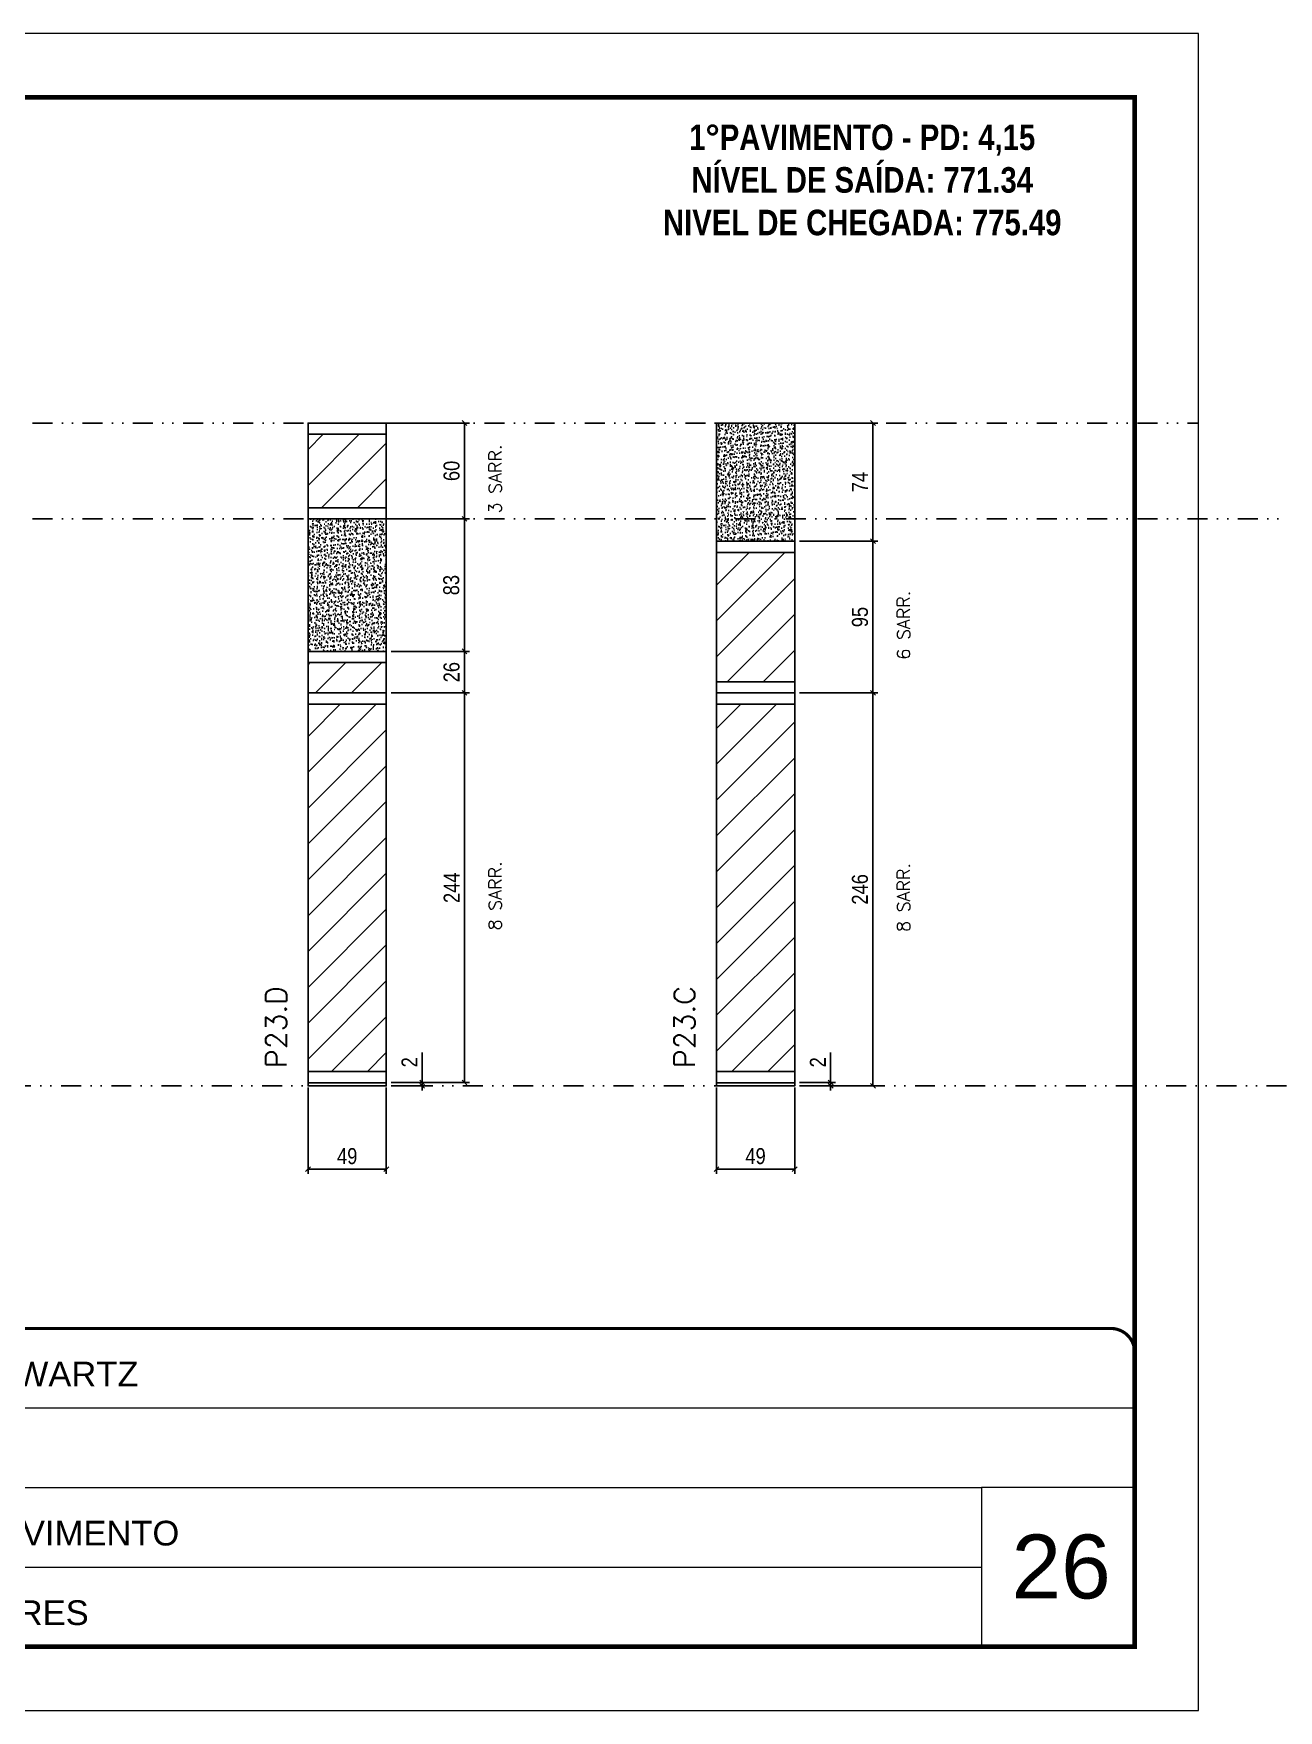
# Model space of a CAD drawing. Extents: x 13770 to 23315, y 867 to 16997.
# Drawn here: x 16740 to 17519, y 8907 to 9957 of the extents above; entities that cross this region are included whole.
import ezdxf

# ---------------------------------------------------------------- set-up
doc = ezdxf.new("R2010")
doc.units = 0
for name, pattern in [('CONTINUO', [0]), ('DASHED', [0.75, 0.5, -0.25]), ('DIVIDE2', [0.625, 0.25, -0.125, 0, -0.125, 0, -0.125])]:
    doc.linetypes.add(name, pattern=pattern)
for name, color, linetype, lineweight in [('CARIMBO', 255, 'Continuous', 9), ('Folhas', 255, 'Continuous', 9), ('Hachura', 251, 'Continuous', 9), ('SARRAFO DE PRESSAO', 251, 'DASHED', 9), ('Texto Seção', 7, 'Continuous', 15)]:
    doc.layers.add(name, color=color, linetype=linetype, lineweight=lineweight)
for name, color, linetype in [('COTA', 241, 'Continuous'), ('NOMENCLATURA', 7, 'Continuous'), ('Nível', 160, 'Continuous'), ('Painéis', 200, 'Continuous'), ('SARR_2.2x7', 40, 'Continuous')]:
    doc.layers.add(name, color=color, linetype=linetype)
doc.styles.add('ARIAL', font='arial.ttf')
doc.styles.add('COTA TECNICA', font='techl___.ttf', dxfattribs={"height": 10})
doc.styles.add('COTA TECNICA-50', font='techl___.ttf', dxfattribs={"height": 10})
doc.styles.add('REGUA-120', font='ROMANS.shx', dxfattribs={"height": 15})
doc.styles.add('ROMANC', font='techb___.ttf', dxfattribs={"height": 2.5})
doc.styles.add('ROMANS', font='romans.shx')
doc.styles.add('Tecnologia', font='')
doc.styles.get('Tecnologia').set_extended_font_data('Forgotten Futurist')
doc.dimstyles.new('COTA PAINEL-50', dxfattribs={"dimtxt": 10, "dimasz": 3, "dimexe": 3, "dimexo": 3, "dimgap": 3, "dimtad": 1, "dimdec": 1, "dimzin": 12, "dimdsep": 46, "dimtxsty": 'COTA TECNICA-50', "dimblk1": 'OBLIQUE', "dimblk2": 'OBLIQUE', "dimsah": 1, "dimcen": 0.9, "dimclrd": 4, "dimclre": 4, "dimclrt": 240, "dimadec": 1, "dimazin": 3, "dimtfac": 1, "dimtdec": 1, "dimtmove": 0, "dimatfit": 3, "dimfxl": 1, "dimtolj": 1, "dimtzin": 12, "dimarcsym": 0})
doc.dimstyles.new('PAINEL', dxfattribs={"dimtxt": 10, "dimasz": 3, "dimexe": 3, "dimexo": 3, "dimgap": 3, "dimtad": 1, "dimdec": 1, "dimzin": 12, "dimdsep": 46, "dimtxsty": 'COTA TECNICA', "dimblk1": 'OBLIQUE', "dimblk2": 'OBLIQUE', "dimsah": 1, "dimcen": 0.9, "dimclrd": 4, "dimclre": 4, "dimclrt": 240, "dimadec": 1, "dimazin": 3, "dimtfac": 1, "dimtdec": 1, "dimtmove": 0, "dimatfit": 3, "dimfxl": 1, "dimtolj": 1, "dimtzin": 12, "dimarcsym": 0})

# ---------------------------------------------------------------- blocks, each defined once
blk = doc.blocks.new('9999999999')
at = {"color": 30, "linetype": 'CONTINUO'}
for p, q in [((98564.6, 34230.2), (98564.6, 34429.4)), ((98564.6, 34379.6), (99584, 34379.6)), ((98564.6, 34329.8), (99488, 34329.8)), ((99584, 34329.8), (99488, 34329.8)), ((99488, 34329.8), (99488, 34230.2)), ((98564.6, 34280), (99488, 34280))]:
    blk.add_line(p, q, dxfattribs=at)
at = {"color": 30, "linetype": 'CONTINUO', "const_width": 2}
blk.add_lwpolyline([(99584, 34230.2), (99584, 34414.4, 0.414214), (99569, 34429.4), (98229, 34429.4, 0.414214), (98214, 34414.4), (98214, 34245.2, 0.414214), (98229, 34230.2), (99584, 34230.2)], format="xyb", dxfattribs=at)
at = {"layer": 'Folhas'}
blk.add_lwpolyline([(98139, 34190.2), (99624, 34190.2), (99624, 35240.2), (98139, 35240.2)], close=True, dxfattribs=at)
at = {"layer": 'Folhas', "color": 30, "const_width": 3}
blk.add_lwpolyline([(98214, 34230.2), (99584, 34230.2), (99584, 35200.2), (98214, 35200.2)], close=True, dxfattribs=at)
at = {"color": 7, "linetype": 'Continuous', "ltscale": 5, "style": 'ARIAL'}
for s, height, p in [('SCHWARTZ', 15.48, (98837.7, 34393.1)), ('GWT', 15.48, (98837.7, 34343.3)), ('1°PAVIMENTO', 15.483, (98837.7, 34293.5)), ('NOVA SISTEMAS CONSTRUTIVOS', 11.059, (98263.2, 34267.2)), ('PILARES', 15.48, (98837.7, 34243.7))]:
    blk.add_text(s, height=height, dxfattribs=at).set_placement(p)
at = {"layer": 'Folhas', "color": 7, "style": 'Tecnologia', "width": 1.5}
for s, p in [('CLIENTE:', (98573.7, 34397.2)), ('OBRA:', (98573.7, 34347.3)), ('PAVIMENTO:', (98573.7, 34297.5)), ('PROJETO:', (98573.7, 34247.7))]:
    blk.add_text(s, height=14, dxfattribs=at).set_placement(p)
blk = doc.blocks.new('_Oblique')
at = {"color": 0, "linetype": 'ByBlock', "lineweight": -2}
blk.add_line((-0.5, -0.5), (0.5, 0.5), dxfattribs=at)
blk = doc.blocks.new('*D676')
at = {"layer": 'COTA', "color": 4, "lineweight": -2, "transparency": 16777216}
for p, q in [((17167.6, 9297.2), (17167.6, 9243)), ((17216.6, 9297.2), (17216.6, 9243)), ((17167.6, 9246), (17216.6, 9246))]:
    blk.add_line(p, q, dxfattribs=at)
at = {"layer": 'Defpoints', "color": 0, "transparency": 16777216}
for p in [(17167.6, 9300.2), (17216.6, 9300.2), (17216.6, 9246)]:
    blk.add_point(p, dxfattribs=at)
at = {"layer": 'COTA', "color": 4, "lineweight": -2, "transparency": 16777216, "xscale": 3, "yscale": 3, "zscale": 3, "rotation": 180}
blk.add_blockref('_Oblique', (17167.6, 9246), dxfattribs=at)
at = {"layer": 'COTA', "color": 4, "lineweight": -2, "transparency": 16777216, "xscale": 3, "yscale": 3, "zscale": 3}
blk.add_blockref('_Oblique', (17216.6, 9246), dxfattribs=at)
at = {"layer": 'COTA', "color": 240, "transparency": 16777216, "insert": (17192.1, 9254.1), "char_height": 10, "attachment_point": 5, "style": 'COTA TECNICA'}
blk.add_mtext('\\A1;49', dxfattribs=at)
blk = doc.blocks.new('*D677')
at = {"layer": 'COTA', "color": 4, "lineweight": -2, "transparency": 16777216}
for p, q in [((17239.1, 9300.2), (17239.1, 9319)), ((17219.6, 9300.2), (17242.1, 9300.2)), ((17219.6, 9298.2), (17242.1, 9298.2)), ((17239.1, 9298.2), (17239.1, 9300.2)), ((17239.1, 9298.2), (17239.1, 9295.2))]:
    blk.add_line(p, q, dxfattribs=at)
at = {"layer": 'Defpoints', "color": 0, "transparency": 16777216}
for p in [(17216.6, 9300.2), (17216.6, 9298.2), (17239.1, 9298.2)]:
    blk.add_point(p, dxfattribs=at)
at = {"layer": 'COTA', "color": 4, "lineweight": -2, "transparency": 16777216, "xscale": 3, "yscale": 3, "zscale": 3}
for p, rotation in [((17239.1, 9300.2), 270), ((17239.1, 9298.2), 90)]:
    blk.add_blockref('_Oblique', p, dxfattribs=dict(at, rotation=rotation))
at = {"layer": 'COTA', "color": 240, "transparency": 16777216, "insert": (17231.1, 9312.9), "char_height": 10, "attachment_point": 5, "rotation": 90, "style": 'COTA TECNICA-50'}
blk.add_mtext('\\A1;2', dxfattribs=at)
blk = doc.blocks.new('*D678')
at = {"layer": 'COTA', "color": 4, "lineweight": -2, "transparency": 16777216}
for p, q in [((17219.6, 9713.2), (17268.6, 9713.2)), ((17265.6, 9639.2), (17265.6, 9713.2)), ((17219.6, 9639.2), (17268.6, 9639.2))]:
    blk.add_line(p, q, dxfattribs=at)
at = {"layer": 'Defpoints', "color": 0, "transparency": 16777216}
for p in [(17216.6, 9713.2), (17265.6, 9713.2), (17216.6, 9639.2)]:
    blk.add_point(p, dxfattribs=at)
at = {"layer": 'COTA', "color": 4, "lineweight": -2, "transparency": 16777216, "xscale": 3, "yscale": 3, "zscale": 3}
for p, rotation in [((17265.6, 9713.2), 90), ((17265.6, 9639.2), 270)]:
    blk.add_blockref('_Oblique', p, dxfattribs=dict(at, rotation=rotation))
at = {"layer": 'COTA', "color": 240, "transparency": 16777216, "insert": (17257.5, 9676.2), "char_height": 10, "attachment_point": 5, "rotation": 90, "style": 'COTA TECNICA'}
blk.add_mtext('\\A1;74', dxfattribs=at)
blk = doc.blocks.new('*D685')
at = {"layer": 'COTA', "color": 4, "lineweight": -2, "transparency": 16777216}
for p, q in [((17219.6, 9639.2), (17268.6, 9639.2)), ((17265.6, 9544.2), (17265.6, 9639.2)), ((17219.6, 9544.2), (17268.6, 9544.2))]:
    blk.add_line(p, q, dxfattribs=at)
at = {"layer": 'Defpoints', "color": 0, "transparency": 16777216}
for p in [(17216.6, 9639.2), (17265.6, 9639.2), (17216.6, 9544.2)]:
    blk.add_point(p, dxfattribs=at)
at = {"layer": 'COTA', "color": 4, "lineweight": -2, "transparency": 16777216, "xscale": 3, "yscale": 3, "zscale": 3}
for p, rotation in [((17265.6, 9639.2), 90), ((17265.6, 9544.2), 270)]:
    blk.add_blockref('_Oblique', p, dxfattribs=dict(at, rotation=rotation))
at = {"layer": 'COTA', "color": 240, "transparency": 16777216, "insert": (17257.5, 9591.7), "char_height": 10, "attachment_point": 5, "rotation": 90, "style": 'COTA TECNICA'}
blk.add_mtext('\\A1;95', dxfattribs=at)
blk = doc.blocks.new('*D679')
at = {"layer": 'COTA', "color": 4, "lineweight": -2, "transparency": 16777216}
for p, q in [((16911.9, 9297.2), (16911.9, 9243)), ((16960.9, 9297.2), (16960.9, 9243)), ((16911.9, 9246), (16960.9, 9246))]:
    blk.add_line(p, q, dxfattribs=at)
at = {"layer": 'Defpoints', "color": 0, "transparency": 16777216}
for p in [(16911.9, 9300.2), (16960.9, 9300.2), (16960.9, 9246)]:
    blk.add_point(p, dxfattribs=at)
at = {"layer": 'COTA', "color": 4, "lineweight": -2, "transparency": 16777216, "xscale": 3, "yscale": 3, "zscale": 3, "rotation": 180}
blk.add_blockref('_Oblique', (16911.9, 9246), dxfattribs=at)
at = {"layer": 'COTA', "color": 4, "lineweight": -2, "transparency": 16777216, "xscale": 3, "yscale": 3, "zscale": 3}
blk.add_blockref('_Oblique', (16960.9, 9246), dxfattribs=at)
at = {"layer": 'COTA', "color": 240, "transparency": 16777216, "insert": (16936.4, 9254.1), "char_height": 10, "attachment_point": 5, "style": 'COTA TECNICA'}
blk.add_mtext('\\A1;49', dxfattribs=at)
blk = doc.blocks.new('*D680')
at = {"layer": 'COTA', "color": 4, "lineweight": -2, "transparency": 16777216}
for p, q in [((16983.4, 9300.2), (16983.4, 9319)), ((16963.9, 9300.2), (16986.4, 9300.2)), ((16963.9, 9298.2), (16986.4, 9298.2)), ((16983.4, 9298.2), (16983.4, 9300.2)), ((16983.4, 9298.2), (16983.4, 9295.2))]:
    blk.add_line(p, q, dxfattribs=at)
at = {"layer": 'Defpoints', "color": 0, "transparency": 16777216}
for p in [(16960.9, 9300.2), (16960.9, 9298.2), (16983.4, 9298.2)]:
    blk.add_point(p, dxfattribs=at)
at = {"layer": 'COTA', "color": 4, "lineweight": -2, "transparency": 16777216, "xscale": 3, "yscale": 3, "zscale": 3}
for p, rotation in [((16983.4, 9300.2), 270), ((16983.4, 9298.2), 90)]:
    blk.add_blockref('_Oblique', p, dxfattribs=dict(at, rotation=rotation))
at = {"layer": 'COTA', "color": 240, "transparency": 16777216, "insert": (16975.4, 9312.9), "char_height": 10, "attachment_point": 5, "rotation": 90, "style": 'COTA TECNICA-50'}
blk.add_mtext('\\A1;2', dxfattribs=at)
blk = doc.blocks.new('*D681')
at = {"layer": 'COTA', "color": 4, "lineweight": -2, "transparency": 16777216}
for p, q in [((16963.9, 9653.2), (17012.9, 9653.2)), ((17009.9, 9570.2), (17009.9, 9653.2)), ((16963.9, 9570.2), (17012.9, 9570.2))]:
    blk.add_line(p, q, dxfattribs=at)
at = {"layer": 'Defpoints', "color": 0, "transparency": 16777216}
for p in [(16960.9, 9653.2), (17009.9, 9653.2), (16960.9, 9570.2)]:
    blk.add_point(p, dxfattribs=at)
at = {"layer": 'COTA', "color": 4, "lineweight": -2, "transparency": 16777216, "xscale": 3, "yscale": 3, "zscale": 3}
for p, rotation in [((17009.9, 9653.2), 90), ((17009.9, 9570.2), 270)]:
    blk.add_blockref('_Oblique', p, dxfattribs=dict(at, rotation=rotation))
at = {"layer": 'COTA', "color": 240, "transparency": 16777216, "insert": (17001.6, 9611.7), "char_height": 10, "attachment_point": 5, "rotation": 90, "style": 'COTA TECNICA'}
blk.add_mtext('\\A1;83', dxfattribs=at)
blk = doc.blocks.new('*D686')
at = {"layer": 'COTA', "color": 4, "lineweight": -2, "transparency": 16777216}
for p, q in [((16963.9, 9544.2), (17012.9, 9544.2)), ((17009.9, 9300.2), (17009.9, 9544.2)), ((16963.9, 9300.2), (17012.9, 9300.2))]:
    blk.add_line(p, q, dxfattribs=at)
at = {"layer": 'Defpoints', "color": 0, "transparency": 16777216}
for p in [(16960.9, 9544.2), (17009.9, 9544.2), (16960.9, 9300.2)]:
    blk.add_point(p, dxfattribs=at)
at = {"layer": 'COTA', "color": 4, "lineweight": -2, "transparency": 16777216, "xscale": 3, "yscale": 3, "zscale": 3}
for p, rotation in [((17009.9, 9544.2), 90), ((17009.9, 9300.2), 270)]:
    blk.add_blockref('_Oblique', p, dxfattribs=dict(at, rotation=rotation))
at = {"layer": 'COTA', "color": 240, "transparency": 16777216, "insert": (17001.8, 9422.2), "char_height": 10, "attachment_point": 5, "rotation": 90, "style": 'COTA TECNICA'}
blk.add_mtext('\\A1;244', dxfattribs=at)
blk = doc.blocks.new('*D687')
at = {"layer": 'COTA', "color": 4, "lineweight": -2, "transparency": 16777216}
for p, q in [((16963.9, 9570.2), (17012.9, 9570.2)), ((17009.9, 9544.2), (17009.9, 9570.2)), ((16963.9, 9544.2), (17012.9, 9544.2))]:
    blk.add_line(p, q, dxfattribs=at)
at = {"layer": 'Defpoints', "color": 0, "transparency": 16777216}
for p in [(16960.9, 9570.2), (17009.9, 9570.2), (16960.9, 9544.2)]:
    blk.add_point(p, dxfattribs=at)
at = {"layer": 'COTA', "color": 4, "lineweight": -2, "transparency": 16777216, "xscale": 3, "yscale": 3, "zscale": 3}
for p, rotation in [((17009.9, 9570.2), 90), ((17009.9, 9544.2), 270)]:
    blk.add_blockref('_Oblique', p, dxfattribs=dict(at, rotation=rotation))
at = {"layer": 'COTA', "color": 240, "transparency": 16777216, "insert": (17001.8, 9557.2), "char_height": 10, "attachment_point": 5, "rotation": 90, "style": 'COTA TECNICA'}
blk.add_mtext('\\A1;26', dxfattribs=at)
blk = doc.blocks.new('*D688')
at = {"layer": 'COTA', "color": 4, "lineweight": -2, "transparency": 16777216}
for p, q in [((17219.6, 9544.2), (17268.6, 9544.2)), ((17265.6, 9298.2), (17265.6, 9544.2)), ((17219.6, 9298.2), (17268.6, 9298.2))]:
    blk.add_line(p, q, dxfattribs=at)
at = {"layer": 'Defpoints', "color": 0, "transparency": 16777216}
for p in [(17216.6, 9544.2), (17265.6, 9544.2), (17216.6, 9298.2)]:
    blk.add_point(p, dxfattribs=at)
at = {"layer": 'COTA', "color": 4, "lineweight": -2, "transparency": 16777216, "xscale": 3, "yscale": 3, "zscale": 3}
for p, rotation in [((17265.6, 9544.2), 90), ((17265.6, 9298.2), 270)]:
    blk.add_blockref('_Oblique', p, dxfattribs=dict(at, rotation=rotation))
at = {"layer": 'COTA', "color": 240, "transparency": 16777216, "insert": (17257.5, 9421.2), "char_height": 10, "attachment_point": 5, "rotation": 90, "style": 'COTA TECNICA'}
blk.add_mtext('\\A1;246', dxfattribs=at)
blk = doc.blocks.new('*D683')
at = {"layer": 'COTA', "color": 4, "lineweight": -2, "transparency": 16777216}
for p, q in [((16963.9, 9713.2), (17012.9, 9713.2)), ((17009.9, 9653.2), (17009.9, 9713.2)), ((16963.9, 9653.2), (17012.9, 9653.2))]:
    blk.add_line(p, q, dxfattribs=at)
at = {"layer": 'Defpoints', "color": 0, "transparency": 16777216}
for p in [(16960.9, 9713.2), (17009.9, 9713.2), (16960.9, 9653.2)]:
    blk.add_point(p, dxfattribs=at)
at = {"layer": 'COTA', "color": 4, "lineweight": -2, "transparency": 16777216, "xscale": 3, "yscale": 3, "zscale": 3}
for p, rotation in [((17009.9, 9713.2), 90), ((17009.9, 9653.2), 270)]:
    blk.add_blockref('_Oblique', p, dxfattribs=dict(at, rotation=rotation))
at = {"layer": 'COTA', "color": 240, "transparency": 16777216, "insert": (17001.8, 9683.2), "char_height": 10, "attachment_point": 5, "rotation": 90, "style": 'COTA TECNICA'}
blk.add_mtext('\\A1;60', dxfattribs=at)

msp = doc.modelspace()

# ---------------------------------------------------------------- hatches: boundary and pattern name
at = {"layer": 'COTA'}
h = msp.add_hatch(dxfattribs=at)
h.set_pattern_fill('AR-CONC', color=256, scale=0.03)
h.set_pattern_definition([(50, (-2285.4953, -5742.8755), (5.4655401, -0.4781726), [0.5715, -6.2865]), (355, (-2285.4953, -5742.8755), (-1.0573026, 5.7317054), [0.4572, -5.0292175]), (100.451445, (-2285.04, -5742.9154), (4.4082374, 5.2535326), [0.4857003, -5.3427073]), (46.1842, (-2285.495, -5741.3515), (8.1323712, -1.2612698), [0.85725, -9.42975]), (96.635558, (-2284.8176, -5741.457), (7.122124, 7.4227837), [0.7285507, -8.0140682]), (351.18415, (-2285.495, -5741.3515), (7.122124, 7.4227837), [0.685799, -7.543792]), (21, (-2284.7333, -5741.7325), (4.5484317, -3.06795595), [0.5715, -6.2865]), (326, (-2284.7333, -5741.7325), (1.8540609, 5.525639), [0.4572, -5.0292]), (71.451445, (-2284.354, -5741.988), (6.4024926, 2.4576831), [0.4857003, -5.3426981]), (37.5, (-2285.4953, -5742.8755), (0.0926581, 2.53665117), [0, -4.96824, 0, -5.1054, 0, -5.04825]), (7.5, (-2285.4953, -5742.8755), (2.00458988, 3.00541724), [0, -2.91084, 0, -4.85394, 0, -1.92405]), (327.5, (-2287.1945, -5742.8755), (4.06771786, -0.17186232), [0, -1.905, 0, -5.9436, 0, -7.8867]), (317.5, (-2287.9565, -5742.8755), (4.44387544, 0.76279473), [0, -2.4765, 0, -3.94716, 0, -5.6007])])
h.paths.add_polyline_path([(17216.61, 9639.15), (17216.61, 9713.15), (17167.61, 9713.15), (17167.61, 9639.15)])
h = msp.add_hatch(dxfattribs=at)
h.set_pattern_fill('AR-CONC', color=256, scale=0.03)
h.set_pattern_definition([(50, (-2541.2243, -5742.8755), (5.4655401, -0.4781726), [0.5715, -6.2865]), (355, (-2541.2243, -5742.8755), (-1.0573026, 5.7317054), [0.4572, -5.0292175]), (100.451445, (-2540.769, -5742.9154), (4.4082374, 5.2535326), [0.4857003, -5.3427073]), (46.1842, (-2541.224, -5741.3515), (8.1323712, -1.2612698), [0.85725, -9.42975]), (96.635558, (-2540.5466, -5741.457), (7.122124, 7.4227837), [0.7285507, -8.0140682]), (351.18415, (-2541.224, -5741.3515), (7.122124, 7.4227837), [0.685799, -7.543792]), (21, (-2540.4623, -5741.7325), (4.5484317, -3.06795595), [0.5715, -6.2865]), (326, (-2540.4623, -5741.7325), (1.8540609, 5.525639), [0.4572, -5.0292]), (71.451445, (-2540.083, -5741.988), (6.4024926, 2.4576831), [0.4857003, -5.3426981]), (37.5, (-2541.2243, -5742.8755), (0.0926581, 2.53665117), [0, -4.96824, 0, -5.1054, 0, -5.04825]), (7.5, (-2541.2243, -5742.8755), (2.00458988, 3.00541724), [0, -2.91084, 0, -4.85394, 0, -1.92405]), (327.5, (-2542.9236, -5742.8755), (4.06771786, -0.17186232), [0, -1.905, 0, -5.9436, 0, -7.8867]), (317.5, (-2543.6856, -5742.8755), (4.44387544, 0.76279473), [0, -2.4765, 0, -3.94716, 0, -5.6007])])
h.paths.add_polyline_path([(16960.88, 9570.15), (16960.88, 9653.15), (16911.88, 9653.15), (16911.88, 9570.15)])
at = {"layer": 'Hachura', "linetype": 'ByBlock'}
h = msp.add_hatch(dxfattribs=at)
h.set_pattern_fill('ANSI31', color=256, scale=5)
h.set_pattern_definition([(45, (-13.801, 0), (-11.22532, 11.22532), [])])
h.paths.add_polyline_path([(16911.88, 9307.15), (16960.88, 9307.15), (16960.88, 9537.15), (16911.88, 9537.15)])
h.paths.add_polyline_path([(16911.88, 9563.15), (16911.88, 9544.15), (16960.88, 9544.15), (16960.88, 9563.15)])
h.paths.add_polyline_path([(16960.88, 9706.15), (16911.88, 9706.15), (16911.88, 9660.15), (16960.88, 9660.15)])
h = msp.add_hatch(dxfattribs=at)
h.set_pattern_fill('ANSI31', color=256, scale=5)
h.set_pattern_definition([(45, (-32.475, 0), (-11.22532, 11.22532), [])])
h.paths.add_polyline_path([(17167.61, 9307.15), (17216.61, 9307.15), (17216.61, 9537.15), (17167.61, 9537.15)])
h.paths.add_polyline_path([(17216.61, 9632.15), (17167.61, 9632.15), (17167.61, 9551.15), (17216.61, 9551.15)])

# ---------------------------------------------------------------- linework, layer by layer
at = {"layer": 'COTA'}
for points in [[(17167.61, 9639.15), (17216.61, 9639.15), (17216.61, 9713.15), (17167.61, 9713.15)], [(16911.88, 9570.15), (16960.88, 9570.15), (16960.88, 9653.15), (16911.88, 9653.15)]]:
    msp.add_lwpolyline(points, close=True, dxfattribs=at)
at = {"layer": 'Nível', "color": 4, "linetype": 'DIVIDE2', "ltscale": 50}
for p, q in [((15984.5, 9713.15), (17469.5, 9713.15)), ((15984.5, 9653.15), (21112.79, 9653.15)), ((13769.54, 9298.15), (21112.79, 9298.15))]:
    msp.add_line(p, q, dxfattribs=at)
at = {"layer": 'Painéis'}
for points in [[(16911.88, 9653.15), (16960.88, 9653.15), (16960.88, 9713.15), (16911.88, 9713.15)], [(17167.61, 9639.15), (17216.61, 9639.15), (17216.61, 9544.15), (17167.61, 9544.15)], [(16911.88, 9570.15), (16960.88, 9570.15), (16960.88, 9544.15), (16911.88, 9544.15)], [(16911.88, 9300.15), (16960.88, 9300.15), (16960.88, 9544.15), (16911.88, 9544.15)], [(17167.61, 9300.15), (17216.61, 9300.15), (17216.61, 9544.15), (17167.61, 9544.15)], [(16911.88, 9300.15), (16960.88, 9300.15), (16960.88, 9298.15), (16911.88, 9298.15)], [(17167.61, 9300.15), (17216.61, 9300.15), (17216.61, 9298.15), (17167.61, 9298.15)]]:
    msp.add_lwpolyline(points, close=True, dxfattribs=at)
at = {"layer": 'SARR_2.2x7', "linetype": 'ByBlock'}
for p, q in [((16911.88, 9706.15), (16960.88, 9706.15)), ((16911.88, 9660.15), (16960.88, 9660.15)), ((17167.61, 9632.15), (17216.61, 9632.15)), ((16911.88, 9563.15), (16960.88, 9563.15)), ((17167.61, 9551.15), (17216.61, 9551.15)), ((16911.88, 9537.15), (16960.88, 9537.15)), ((17167.61, 9537.15), (17216.61, 9537.15)), ((16911.88, 9307.15), (16960.88, 9307.15)), ((17167.61, 9307.15), (17216.61, 9307.15))]:
    msp.add_line(p, q, dxfattribs=at)

# ---------------------------------------------------------------- block references
at = {"layer": 'SARRAFO DE PRESSAO', "color": 6, "linetype": 'ByBlock'}
msp.add_blockref('9999999999', (-82154.48, -25283.14), dxfattribs=at)

# ---------------------------------------------------------------- texts
at = {"layer": 'CARIMBO', "style": 'ARIAL'}
msp.add_text('26', height=40, dxfattribs=at).set_placement((17352.36, 8977.21))
at = {"layer": 'NOMENCLATURA', "color": 2, "insert": (17258.88, 9900.1), "char_height": 16, "attachment_point": 2, "style": 'ROMANC'}
msp.add_mtext_dynamic_manual_height_columns('1°PAVIMENTO - PD: 4,15\\PNÍVEL DE SAÍDA: 771.34\\PNIVEL DE CHEGADA: 775.49', width=376.0554, gutter_width=1, heights=[0], dxfattribs=at)
at = {"layer": 'Texto Seção', "linetype": 'Continuous', "style": 'ROMANS'}
for s, p in [('3 SARR.', (17033.03, 9656.53)), ('6 SARR.', (17288.76, 9565.03)), ('8 SARR.', (17033.03, 9395.53)), ('8 SARR.', (17288.76, 9394.53))]:
    msp.add_text(s, height=8, rotation=90, dxfattribs=at).set_placement(p)
at = {"layer": 'Texto Seção', "char_height": 13, "width": 285.3299, "attachment_point": 7, "rotation": 90, "style": 'REGUA-120'}
for s, insert in [('P23.D', (16898.41, 9309.4)), ('P23.C', (17154.14, 9309.4))]:
    msp.add_mtext(s, dxfattribs=dict(at, insert=insert))

# ---------------------------------------------------------------- dimensions: what is measured, and where the dimension line sits
at = {"layer": 'COTA'}
for base, p1, p2, picture, middle in [((17009.86, 9713.15), (16960.88, 9653.15), (16960.88, 9713.15), '*D683', (17001.76, 9683.15)), ((17265.59, 9713.15), (17216.61, 9639.15), (17216.61, 9713.15), '*D678', (17257.52, 9676.15)), ((17009.86, 9653.15), (16960.88, 9570.15), (16960.88, 9653.15), '*D681', (17001.62, 9611.65)), ((17009.86, 9544.15), (16960.88, 9300.15), (16960.88, 9544.15), '*D686', (17001.79, 9422.15)), ((17265.59, 9544.15), (17216.61, 9298.15), (17216.61, 9544.15), '*D688', (17257.49, 9421.15))]:
    dim = msp.add_linear_dim(base=base, p1=p1, p2=p2, angle=90, dimstyle='PAINEL', dxfattribs=at)
    dim.commit()
    dim.dimension.update_dxf_attribs({"geometry": picture, "text_midpoint": middle})
for base, p1, p2, picture, middle in [((17265.59, 9639.15), (17216.61, 9544.15), (17216.61, 9639.15), '*D685', (17257.45, 9591.65)), ((17009.86, 9570.15), (16960.88, 9544.15), (16960.88, 9570.15), '*D687', (17001.76, 9557.15))]:
    dim = msp.add_linear_dim(base=base, p1=p1, p2=p2, angle=90, dimstyle='PAINEL', override={"dimtmove": 1}, dxfattribs=at)
    dim.commit()
    dim.dimension.update_dxf_attribs({"geometry": picture, "text_midpoint": middle})
for base, p1, p2, picture, middle in [((16983.41, 9298.15), (16960.88, 9300.15), (16960.88, 9298.15), '*D680', (16983.41, 9312.9)), ((17239.13, 9298.15), (17216.61, 9300.15), (17216.61, 9298.15), '*D677', (17239.13, 9312.9))]:
    dim = msp.add_linear_dim(base=base, p1=p1, p2=p2, angle=90, dimstyle='COTA PAINEL-50', dxfattribs=at)
    dim.commit()
    dim.dimension.update_dxf_attribs({"geometry": picture, "text_midpoint": middle, "dimtype": 160})
for base, p1, p2, picture, middle in [((16960.88, 9245.98), (16911.88, 9300.15), (16960.88, 9300.15), '*D679', (16936.38, 9254.08)), ((17216.61, 9245.98), (17167.61, 9300.15), (17216.61, 9300.15), '*D676', (17192.11, 9254.08))]:
    dim = msp.add_linear_dim(base=base, p1=p1, p2=p2, dimstyle='PAINEL', override={"dimarcsym": 2}, dxfattribs=at)
    dim.commit()
    dim.dimension.update_dxf_attribs({"geometry": picture, "text_midpoint": middle})

doc.saveas('drawing.dxf')
